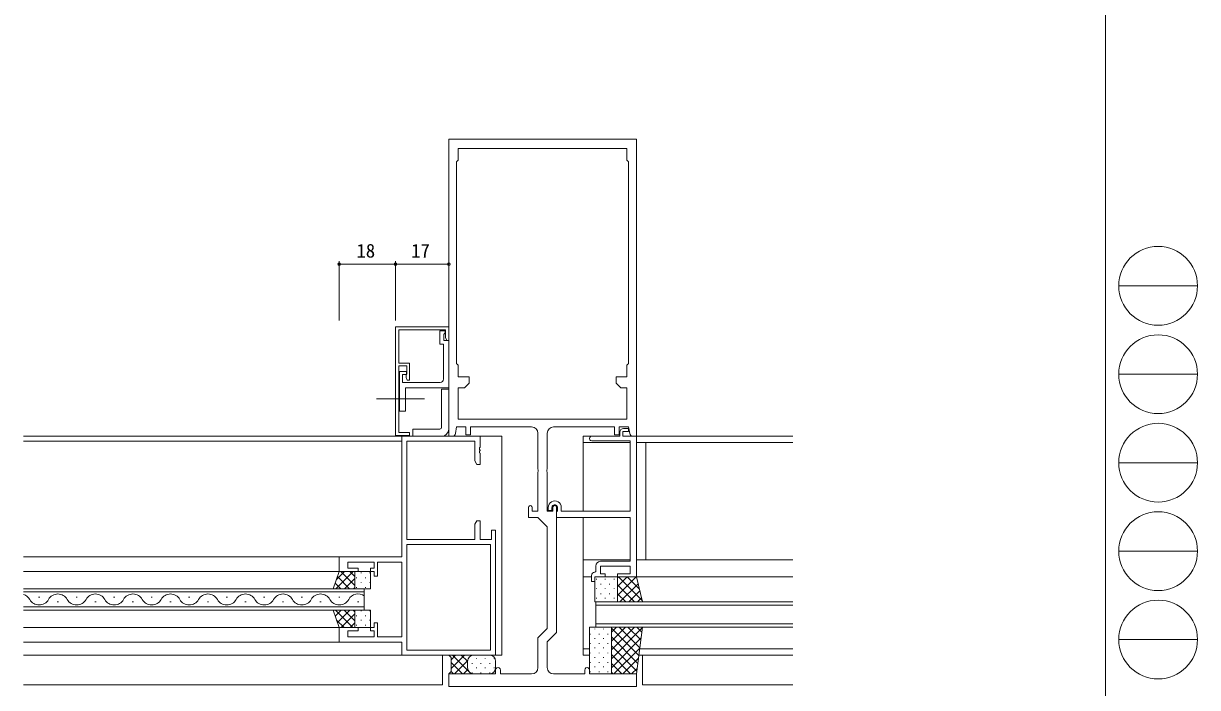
# Model space of a CAD drawing. Units: millimetres, scale not verified. Extents: x -567 to 567, y -403 to 403.
# Drawn here: x 191.3 to 566.7, y -212.3 to 0 of the extents above; entities that cross this region are included whole.
import ezdxf
from ezdxf.enums import TextEntityAlignment as Align

# ---------------------------------------------------------------- set-up
doc = ezdxf.new("R2010")
doc.units = ezdxf.units.MM
doc.header["$LTSCALE"] = 2
doc.linetypes.add('CHAIN2', pattern=[12, 9, -1, 1, -1])
for name, color, linetype, lineweight in [('0-1_USER1', 2, 'Continuous', 9), ('0-2_YKK_ZWAK', 4, 'Continuous', 9), ('0-4_YKK_12', 6, 'Continuous', 9), ('0-7_YSS_K', 7, 'Continuous', 9), ('0-8_YKK_A1', 7, 'Continuous', 9)]:
    doc.layers.add(name, color=color, linetype=linetype, lineweight=lineweight)
doc.styles.add('ＭＳ ゴシック', font='')
doc.styles.get('ＭＳ ゴシック').set_extended_font_data('MS Gothic')

msp = doc.modelspace()

# ---------------------------------------------------------------- linework, layer by layer
at = {"layer": '0-1_USER1'}
for p, q in [((191.274, -131.98), (312.574, -131.98)), ((191.274, -133.61), (312.274, -133.61)), ((370.274, -131.98), (370.274, -155.98)), ((373.024, -131.98), (370.274, -131.98)), ((385.274, -133.98), (370.274, -133.98)), ((437.274, -131.98), (387.074, -131.98)), ((437.274, -133.98), (387.274, -133.98)), ((370.274, -157.98), (370.274, -201.98)), ((191.274, -170.58), (292.974, -170.58)), ((385.274, -171.48), (370.274, -171.48)), ((437.274, -171.48), (387.274, -171.48)), ((191.274, -175.18), (292.774, -175.18)), ((372.974, -176.98), (370.274, -176.98)), ((437.274, -176.98), (386.974, -176.98)), ((191.274, -180.78), (300.274, -180.78)), ((300.274, -181.78), (191.274, -181.78)), ((196.074, -183.42), (196.474, -183.42)), ((208.074, -183.42), (208.474, -183.42)), ((220.074, -183.42), (220.474, -183.42)), ((232.074, -183.42), (232.474, -183.42)), ((244.074, -183.42), (244.474, -183.42)), ((256.074, -183.42), (256.474, -183.42)), ((268.074, -183.42), (268.474, -183.42)), ((280.074, -183.42), (280.474, -183.42)), ((292.074, -183.42), (292.474, -183.42)), ((300.274, -180.78), (300.274, -187.58)), ((191.274, -186.58), (300.274, -186.58)), ((300.274, -187.58), (191.274, -187.58)), ((202.074, -184.94), (202.474, -184.94)), ((214.074, -184.94), (214.474, -184.94)), ((226.074, -184.94), (226.474, -184.94)), ((238.074, -184.94), (238.474, -184.94)), ((250.074, -184.94), (250.474, -184.94)), ((262.074, -184.94), (262.474, -184.94)), ((274.074, -184.94), (274.474, -184.94)), ((286.074, -184.94), (286.474, -184.94)), ((298.074, -184.94), (298.474, -184.94)), ((374.274, -185.98), (437.274, -185.98)), ((191.274, -193.18), (292.774, -193.18)), ((437.274, -191.98), (374.274, -191.98)), ((191.274, -197.78), (292.574, -197.78)), ((191.274, -201.98), (312.574, -201.98)), ((325.274, -201.98), (325.274, -211.48)), ((372.274, -199.98), (370.274, -199.98)), ((372.274, -201.98), (370.274, -201.98)), ((437.274, -201.98), (388.074, -201.98)), ((437.274, -199.98), (388.341, -199.98)), ((191.274, -211.48), (325.274, -211.48))]:
    msp.add_line(p, q, dxfattribs=at)
for points in [[(341.974, -201.98), (344.274, -201.98), (344.274, -131.98), (336.774, -131.98)], [(437.274, -192.98), (374.274, -192.98), (374.274, -184.98), (437.274, -184.98)], [(437.274, -211.48), (389.274, -211.48), (389.274, -201.98)]]:
    msp.add_lwpolyline(points, dxfattribs=at)
for centre, start, end in [((190.274, -185.857), 29.20254, 73.08415), ((202.274, -185.857), 29.20254, 150.79746), ((214.274, -185.857), 29.20254, 150.79746), ((226.274, -185.857), 29.20254, 150.79746), ((238.274, -185.857), 29.20254, 150.79746), ((250.274, -185.857), 29.20254, 150.79746), ((262.274, -185.857), 29.20254, 150.79746), ((274.274, -185.857), 29.20254, 150.79746), ((286.274, -185.857), 29.20254, 150.79746), ((298.274, -185.857), 54.41334, 150.79746), ((196.274, -182.503), 209.20254, 330.79746), ((208.274, -182.503), 209.20254, 330.79746), ((220.274, -182.503), 209.20254, 330.79746), ((232.274, -182.503), 209.20254, 330.79746), ((244.274, -182.503), 209.20254, 330.79746), ((256.274, -182.503), 209.20254, 330.79746), ((268.274, -182.503), 209.20254, 330.79746), ((280.274, -182.503), 209.20254, 330.79746), ((292.274, -182.503), 209.20254, 330.79746)]:
    msp.add_arc(centre, 3.437, start, end, dxfattribs=at)
at = {"layer": '0-2_YKK_ZWAK', "linetype": 'CHAIN2'}
msp.add_line((319.474, -119.98), (304.174, -119.98), dxfattribs=at)
at = {"layer": '0-2_YKK_ZWAK'}
for p, q in [((315.774, -129.68), (324.474, -129.68)), ((370.274, -133.98), (385.274, -133.98)), ((370.274, -133.98), (370.274, -155.98)), ((387.274, -133.98), (390.274, -133.98)), ((390.274, -133.98), (390.274, -171.48)), ((370.274, -157.98), (370.274, -171.48)), ((370.274, -171.48), (385.274, -171.48)), ((387.274, -171.48), (390.274, -171.48)), ((291.147, -180.78), (296.747, -175.18)), ((291.361, -177.738), (293.918, -175.18)), ((292.791, -175.18), (297.274, -179.664)), ((295.619, -175.18), (297.274, -176.835)), ((299.229, -175.569), (299.229, -175.769)), ((302.059, -175.569), (302.059, -175.769)), ((290.921, -178.968), (292.734, -180.78)), ((291.666, -176.884), (295.562, -180.78)), ((293.975, -180.78), (297.274, -177.481)), ((297.814, -177.184), (297.814, -177.384)), ((297.814, -180.214), (297.814, -180.414)), ((299.229, -178.599), (299.229, -178.799)), ((300.644, -177.184), (300.644, -177.384)), ((300.644, -180.214), (300.644, -180.414)), ((302.059, -178.599), (302.059, -178.799)), ((374.474, -177.591), (374.474, -177.791)), ((375.889, -179.206), (375.889, -179.406)), ((377.304, -177.591), (377.304, -177.791)), ((378.719, -179.206), (378.719, -179.406)), ((380.134, -177.591), (380.134, -177.791)), ((387.192, -176.98), (381.274, -182.898)), ((384.364, -176.98), (381.274, -180.07)), ((381.535, -176.98), (381.274, -177.241)), ((386.715, -184.98), (381.274, -179.539)), ((389.184, -184.62), (381.544, -176.98)), ((387.823, -179.177), (382.021, -184.98)), ((388.241, -180.849), (384.372, -176.98)), ((387.298, -177.078), (387.201, -176.98)), ((296.803, -180.78), (297.274, -180.309)), ((374.474, -180.621), (374.474, -180.821)), ((374.474, -183.651), (374.474, -183.851)), ((375.889, -182.236), (375.889, -182.436)), ((377.304, -180.621), (377.304, -180.821)), ((377.304, -183.651), (377.304, -183.851)), ((378.719, -182.236), (378.719, -182.436)), ((380.134, -180.621), (380.134, -180.821)), ((380.134, -183.651), (380.134, -183.851)), ((383.887, -184.98), (381.274, -182.367)), ((388.389, -181.44), (384.849, -184.98)), ((388.955, -183.703), (387.677, -184.98)), ((290.274, -187.58), (292.274, -193.18)), ((290.947, -189.465), (292.832, -187.58)), ((291.048, -187.58), (296.648, -193.18)), ((291.691, -191.549), (295.66, -187.58)), ((293.877, -187.58), (297.274, -190.977)), ((296.705, -187.58), (297.274, -188.149)), ((299.229, -187.689), (299.229, -187.889)), ((302.059, -187.689), (302.059, -187.889)), ((291.415, -190.775), (293.82, -193.18)), ((292.889, -193.18), (297.274, -188.795)), ((297.814, -189.304), (297.814, -189.504)), ((299.229, -190.719), (299.229, -190.919)), ((300.644, -189.304), (300.644, -189.504)), ((302.059, -190.719), (302.059, -190.919)), ((295.717, -193.18), (297.274, -191.623)), ((297.814, -192.334), (297.814, -192.534)), ((300.644, -192.334), (300.644, -192.534)), ((372.532, -195.338), (372.532, -195.138)), ((373.947, -193.723), (373.947, -193.523)), ((375.362, -195.338), (375.362, -195.138)), ((376.777, -193.723), (376.777, -193.523)), ((378.192, -195.338), (378.192, -195.138)), ((379.274, -194.671), (380.965, -192.98)), ((379.274, -197.499), (383.793, -192.98)), ((379.274, -200.328), (386.622, -192.98)), ((379.274, -203.156), (389.247, -193.183)), ((379.274, -193.325), (388.057, -202.108)), ((381.758, -192.98), (388.39, -199.612)), ((384.586, -192.98), (388.722, -197.116)), ((387.415, -192.98), (389.055, -194.621)), ((372.532, -198.368), (372.532, -198.168)), ((373.947, -196.753), (373.947, -196.553)), ((375.362, -198.368), (375.362, -198.168)), ((376.777, -196.753), (376.777, -196.553)), ((378.192, -198.368), (378.192, -198.168)), ((379.274, -196.153), (387.724, -204.603)), ((379.274, -205.985), (388.812, -196.447)), ((379.274, -198.982), (387.391, -207.099)), ((332.303, -201.98), (328.024, -206.26)), ((329.475, -201.98), (328.024, -203.431)), ((333.692, -207.204), (328.468, -201.98)), ((333.274, -203.957), (331.297, -201.98)), ((334.351, -202.206), (334.125, -201.98)), ((335.132, -201.98), (335.126, -201.986)), ((335.274, -201.98), (340.274, -201.98)), ((372.532, -201.398), (372.532, -201.198)), ((373.947, -199.783), (373.947, -199.583)), ((373.947, -202.813), (373.947, -202.613)), ((375.362, -201.398), (375.362, -201.198)), ((376.777, -199.783), (376.777, -199.583)), ((376.777, -202.813), (376.777, -202.613)), ((378.192, -201.398), (378.192, -201.198)), ((379.274, -201.81), (385.444, -207.98)), ((380.107, -207.98), (388.377, -199.71)), ((331.64, -207.98), (328.024, -204.364)), ((333.279, -203.833), (329.132, -207.98)), ((333.274, -205.98), (333.274, -203.98)), ((333.274, -203.98), (333.274, -205.98)), ((333.312, -206.134), (333.312, -205.934)), ((334.727, -204.719), (334.727, -204.519)), ((336.142, -203.104), (336.142, -202.904)), ((336.142, -206.134), (336.142, -205.934)), ((337.557, -204.719), (337.557, -204.519)), ((338.972, -203.104), (338.972, -202.904)), ((338.972, -206.134), (338.972, -205.934)), ((340.387, -204.719), (340.387, -204.519)), ((341.802, -203.104), (341.802, -202.904)), ((341.802, -206.134), (341.802, -205.934)), ((342.274, -203.98), (342.274, -205.98)), ((372.532, -204.428), (372.532, -204.228)), ((373.947, -205.843), (373.947, -205.643)), ((375.362, -204.428), (375.362, -204.228)), ((376.777, -205.843), (376.777, -205.643)), ((378.192, -204.428), (378.192, -204.228)), ((379.274, -204.639), (382.616, -207.98)), ((382.935, -207.98), (387.942, -202.974)), ((385.764, -207.98), (387.506, -206.238)), ((328.812, -207.98), (328.024, -207.193)), ((333.365, -206.576), (331.96, -207.98)), ((334.468, -207.98), (334.05, -207.562)), ((334.727, -207.749), (334.727, -207.549)), ((334.837, -207.932), (334.789, -207.98)), ((340.274, -207.98), (335.274, -207.98)), ((337.557, -207.749), (337.557, -207.549)), ((340.387, -207.749), (340.387, -207.549)), ((372.532, -207.458), (372.532, -207.258)), ((375.362, -207.458), (375.362, -207.258)), ((378.192, -207.458), (378.192, -207.258)), ((379.274, -207.467), (379.787, -207.98))]:
    msp.add_line(p, q, dxfattribs=at)
for points in [[(324.974, -129.18), (324.974, -116.98), (327.274, -116.98), (327.274, -129.68)], [(324.974, -131.98), (315.774, -131.98), (315.774, -129.68)], [(327.274, -207.98), (328.024, -207.23), (328.024, -202.73), (327.274, -201.98), (335.274, -201.98)], [(335.274, -207.98), (327.274, -207.98), (328.024, -207.23), (328.024, -202.73), (327.274, -201.98)]]:
    msp.add_lwpolyline(points, dxfattribs=at)
for points in [[(297.274, -180.78), (297.274, -175.18), (292.274, -175.18), (290.274, -180.78)], [(297.274, -175.18), (297.274, -180.78), (302.274, -180.78), (302.274, -175.18)], [(381.274, -176.98), (381.274, -184.98), (373.974, -184.98), (373.974, -176.98)], [(381.274, -184.98), (389.274, -184.98), (387.274, -176.98), (381.274, -176.98)], [(297.274, -193.18), (297.274, -187.58), (290.274, -187.58), (292.274, -193.18)], [(297.274, -187.58), (297.274, -193.18), (302.274, -193.18), (302.274, -187.58)], [(379.274, -207.98), (379.274, -192.98), (372.274, -192.98), (372.274, -207.98)], [(387.274, -207.98), (389.274, -192.98), (379.274, -192.98), (379.274, -207.98)]]:
    msp.add_lwpolyline(points, close=True, dxfattribs=at)
for centre, radius, start, end in [((324.474, -129.18), 0.5, 270, 0), ((324.974, -129.68), 2.3, 270, 0), ((335.274, -203.98), 2, 90, 180), ((335.274, -203.98), 2, 90, 180), ((340.274, -203.98), 2, 0, 90), ((335.274, -205.98), 2, 180, 270), ((335.274, -205.98), 2, 180, 270), ((340.274, -205.98), 2, 270, 0)]:
    msp.add_arc(centre, radius, start, end, dxfattribs=at)
at = {"layer": '0-4_YKK_12'}
for p, q in [((292.274, -94.98), (292.274, -75.98)), ((292.274, -76.98), (310.274, -76.98)), ((310.274, -94.98), (310.274, -75.98)), ((310.274, -94.98), (310.274, -75.98)), ((310.274, -76.98), (327.274, -76.98)), ((327.274, -94.98), (327.274, -75.98))]:
    msp.add_line(p, q, dxfattribs=at)
for centre in [(292.274, -76.98), (310.274, -76.98), (310.274, -76.98), (327.274, -76.98)]:
    msp.add_circle(centre, 0.425, dxfattribs=at)
at = {"layer": '0-7_YSS_K'}
for p, q in [((384.774, -44.18), (384.774, -108.78)), ((313.904, -166.61), (313.904, -200.35))]:
    msp.add_line(p, q, dxfattribs=at)
for points in [[(328.427, -131.98), (327.274, -131.98), (327.274, -36.98), (387.274, -36.98)], [(387.274, -36.98), (387.274, -131.98), (386.121, -131.98)], [(325.574, -113.78), (325.574, -102.58), (324.474, -102.58), (324.474, -98.28), (326.074, -98.28), (326.074, -98.88), (325.874, -99.163), (325.674, -99.446), (325.674, -101.38), (327.274, -101.38)], [(327.274, -101.38), (327.274, -116.48), (313.474, -116.48), (313.474, -123.98), (311.474, -123.98), (311.474, -111.28), (313.774, -111.28), (313.774, -112.28), (312.474, -112.28), (312.474, -114.78), (324.574, -114.78)], [(353.774, -128.98), (334.274, -128.98), (334.274, -131.48), (332.774, -131.48), (332.774, -128.98), (329.774, -128.98), (329.413, -131.145)], [(353.974, -154.78), (353.974, -155.98), (355.774, -155.98), (355.774, -143.438), (355.894, -143.255), (355.894, -142.705), (355.774, -142.522), (355.774, -130.98)], [(358.774, -130.98), (358.774, -142.522), (358.654, -142.705), (358.654, -143.255), (358.774, -143.438), (358.774, -155.98), (360.574, -155.98), (360.574, -154.78)], [(385.135, -131.145), (384.774, -128.98), (381.774, -128.98), (381.774, -131.48), (380.274, -131.48), (380.274, -128.98), (360.774, -128.98)], [(381.974, -130.68), (381.974, -131.98), (373.024, -131.98)], [(387.274, -176.98), (387.274, -131.98), (382.974, -131.98), (382.974, -130.48), (384.774, -130.48), (384.774, -129.48), (383.174, -129.48)], [(342.274, -201.98), (342.274, -161.98), (340.974, -161.98), (340.974, -164.98), (337.274, -164.98), (337.274, -158.98), (336.274, -158.98), (335.644, -160.071), (335.644, -164.98), (313.904, -164.98), (313.904, -133.61), (335.644, -133.61), (335.644, -139.889), (336.274, -140.98), (337.274, -140.98), (337.274, -137.438), (337.154, -137.255), (337.154, -136.705), (337.274, -136.522), (337.274, -136.438), (337.154, -136.255), (337.154, -135.705), (337.274, -135.522), (337.274, -131.98), (312.274, -131.98), (312.274, -170.58), (292.274, -170.58), (292.274, -175.18), (298.274, -175.18), (298.274, -174.18), (294.974, -174.18), (294.974, -172.21), (303.474, -172.21), (303.474, -174.18), (302.274, -174.18), (302.274, -175.18), (303.474, -175.18), (303.474, -176.68), (304.474, -176.68), (304.474, -172.21)], [(373.024, -133.48), (385.274, -133.48), (385.274, -155.98), (363.274, -155.98), (363.274, -154.78)], [(355.774, -205.98), (355.774, -196.48), (358.774, -193.48), (358.774, -160.98), (355.774, -157.98), (352.774, -157.98), (352.774, -154.78)], [(361.774, -154.78), (361.774, -194.723), (358.774, -197.723), (358.774, -205.98)], [(359.074, -154.78), (359.074, -155.68), (360.274, -155.68), (360.274, -154.78)], [(362.074, -154.78), (362.074, -155.793), (361.924, -155.986), (361.774, -156.18), (361.774, -157.98), (385.274, -157.98), (385.274, -171.98), (375.774, -171.98)], [(304.474, -172.21), (312.274, -172.21), (312.274, -196.15), (304.474, -196.15), (304.474, -191.68), (303.474, -191.68), (303.474, -193.18), (302.274, -193.18), (302.274, -194.18), (303.474, -194.18), (303.474, -196.15), (294.974, -196.15), (294.974, -194.18), (298.274, -194.18), (298.274, -193.18), (292.274, -193.18), (292.274, -197.78), (312.274, -197.78), (312.274, -201.98), (342.274, -201.98)], [(372.974, -176.48), (372.974, -178.48), (373.974, -178.48), (373.974, -176.98), (377.274, -176.98), (377.274, -175.98), (375.774, -175.98), (375.774, -173.48), (385.274, -173.48), (385.274, -175.98), (381.274, -175.98), (381.274, -176.98), (387.274, -176.98)], [(374.274, -173.48), (374.274, -175.18), (373.974, -175.48)], [(372.274, -206.73), (372.274, -207.98), (387.274, -207.98), (387.274, -211.98), (327.274, -211.98), (327.274, -207.98), (342.274, -207.98), (342.274, -206.73)], [(343.774, -206.73), (343.774, -207.98), (353.774, -207.98)], [(360.774, -207.98), (370.774, -207.98), (370.774, -206.73)]]:
    msp.add_lwpolyline(points, dxfattribs=at)
for points in [[(384.774, -44.18), (384.774, -108.78), (384.574, -108.98), (384.274, -109.28), (384.274, -112.98), (380.774, -112.98), (380.774, -114.98), (382.274, -116.48), (384.274, -116.48), (384.274, -126.48), (330.274, -126.48), (330.274, -116.48), (332.274, -116.48), (333.774, -114.98), (333.774, -112.98), (330.274, -112.98), (330.274, -109.28), (329.974, -108.98), (329.774, -108.78), (329.774, -44.18), (329.974, -43.98), (330.274, -43.68), (330.274, -39.98), (384.274, -39.98), (384.274, -43.68), (384.574, -43.98)], [(310.274, -96.98), (310.274, -131.78), (314.774, -131.78), (314.774, -130.78), (311.274, -130.78), (311.274, -109.48), (313.874, -109.48), (313.874, -112.07), (313.677, -112.352), (313.677, -113.245), (313.98, -114.08), (314.774, -114.08), (314.774, -108.58), (311.274, -108.58), (311.274, -97.98), (326.274, -97.98), (326.274, -100.38), (326.674, -101.38), (327.274, -101.38), (327.274, -96.98)], [(313.904, -166.61), (313.904, -200.35), (340.644, -200.35), (340.644, -166.61)]]:
    msp.add_lwpolyline(points, close=True, dxfattribs=at)
for centre, radius, start, end in [((324.574, -113.78), 1, 270.00001, 359.99999), ((328.427, -130.98), 1, 269.99999, 350.53769), ((353.774, -130.98), 2, 0.00001, 89.99999), ((360.774, -130.98), 2, 90.00001, 179.99999), ((383.174, -130.68), 1.2, 90.00001, 179.99999), ((386.121, -130.98), 1, 189.46231, 270.00001), ((373.024, -132.73), 0.75, 89.99999, 270.00001), ((361.174, -154.78), 2.1, 359.99999, 180.00001), ((361.174, -154.78), 0.9, 359.99999, 180.00001), ((353.374, -154.78), 0.6, 359.99999, 180.00001), ((361.174, -154.78), 0.6, 359.99999, 180.00001), ((375.774, -173.48), 1.5, 90.00001, 179.99999), ((373.974, -176.48), 1, 90.00001, 179.99999), ((343.024, -206.73), 0.75, 359.99999, 180.00001), ((353.774, -205.98), 2, 270.00001, 359.99999), ((360.774, -205.98), 2, 180.00001, 269.99999), ((371.524, -206.73), 0.75, 359.99999, 180.00001)]:
    msp.add_arc(centre, radius, start, end, dxfattribs=at)
at = {"layer": '0-8_YKK_A1'}
for p, q in [((537.274, 399), (537.274, -351)), ((541.526, -83.88), (566.726, -83.88)), ((541.526, -112.16), (566.726, -112.16)), ((541.526, -140.44), (566.726, -140.44)), ((541.526, -168.72), (566.726, -168.72)), ((541.526, -197), (566.726, -197))]:
    msp.add_line(p, q, dxfattribs=at)
for centre in [(554.126, -83.88), (554.126, -112.16), (554.126, -140.44), (554.126, -168.72), (554.126, -197)]:
    msp.add_circle(centre, 12.6, dxfattribs=at)

# ---------------------------------------------------------------- texts
at = {"layer": '0-4_YKK_12', "style": 'ＭＳ ゴシック'}
for s, p in [('18', (297.754, -76.18)), ('17', (315.254, -76.18))]:
    msp.add_text(s, height=4.399, dxfattribs=at).set_placement(p, align=Align.BOTTOM_LEFT)

doc.saveas('drawing.dxf')
